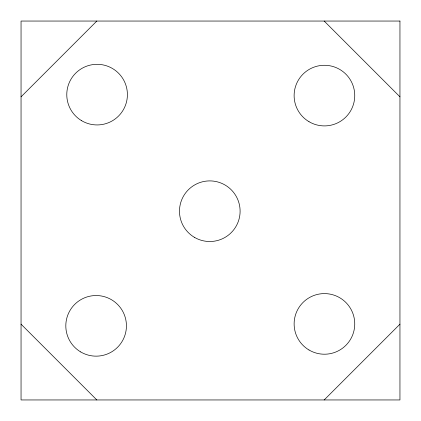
<?xml version="1.0" encoding="UTF-8"?>
<svg xmlns="http://www.w3.org/2000/svg" width="421" height="421" viewBox="0 0 421 421"><rect width="100%" height="100%" fill="white"/><g stroke="black" fill="none" stroke-linecap="round" stroke-linejoin="round"><path stroke-width="0.63" d="M21.05 96.83L96.83 21.05M324.17 399.95L399.95 324.17M324.17 21.05L399.95 96.83M21.05 324.17L96.83 399.95M399.95 21.05L21.05 21.05L21.05 399.95L399.95 399.95L399.95 21.05M81.642 120.706A30.312 30.312 0 0 0 127.405 94.972A30.312 30.312 0 0 0 82.232 68.207A30.312 30.312 0 0 0 81.642 120.706M80.674 351.924A30.312 30.312 0 0 0 126.432 326.186A30.312 30.312 0 0 0 81.264 299.426A30.312 30.312 0 0 0 80.674 351.924M308.982 349.983A30.312 30.312 0 0 0 354.745 324.249A30.312 30.312 0 0 0 309.572 297.489A30.312 30.312 0 0 0 308.982 349.983M308.982 121.674A30.312 30.312 0 0 0 354.745 95.941A30.312 30.312 0 0 0 309.572 69.176A30.312 30.312 0 0 0 308.982 121.674M194.344 237.286A30.312 30.312 0 0 0 240.102 211.547A30.312 30.312 0 0 0 194.934 184.787A30.312 30.312 0 0 0 194.344 237.286"/></g></svg>
